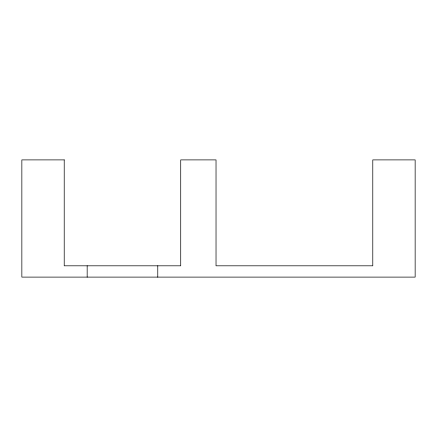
<?xml version="1.0" encoding="UTF-8"?>
<svg xmlns="http://www.w3.org/2000/svg" width="437" height="437" viewBox="0 0 437 437"><rect width="100%" height="100%" fill="white"/><g stroke="black" fill="none" stroke-linecap="round" stroke-linejoin="round"><path stroke-width="0.66" d="M157.773 265.811L157.773 277.107M87.165 265.811L87.165 277.107M64.217 159.893L21.85 159.893L21.85 277.107L415.15 277.107L415.15 159.893L372.783 159.893L372.783 265.811L216.031 265.811L216.031 159.893L180.721 159.893L180.721 265.811L64.217 265.811L64.217 159.893"/></g></svg>
